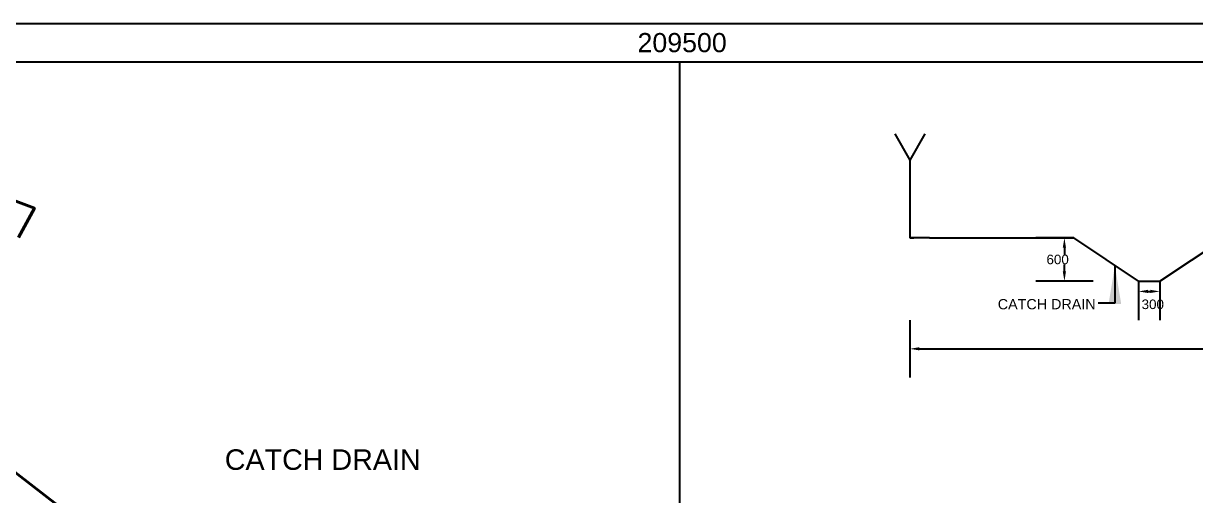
# Model space of a CAD drawing. Header units: metres. Extents: x 201400 to 215600, y 173235 to 1738400.
# Drawn here: x 207787 to 210847, y 1737168 to 1738400 of the extents above; entities that cross this region are included whole.
import ezdxf

# ---------------------------------------------------------------- set-up
doc = ezdxf.new("R2010")
doc.units = ezdxf.units.M
doc.header["$PDMODE"] = 1
doc.header["$PDSIZE"] = -10
doc.layers.add('250Acres', color=7, linetype='Continuous', lineweight=25)
for name, color, linetype in [('GRID LINES', 250, 'Continuous'), ('GRID TEXT', 244, 'Continuous'), ('name power lines', 1, 'Continuous'), ('Names', 1, 'Continuous')]:
    doc.layers.add(name, color=color, linetype=linetype)
doc.styles.get("Standard").update_dxf_attribs({"font": 'arial.ttf', "height": 50})
doc.dimstyles.get("Standard").update_dxf_attribs({"dimtxt": 50, "dimasz": 0.18, "dimexe": 0.18, "dimexo": 0.0625, "dimgap": 0.09, "dimtad": 0, "dimtih": 1, "dimtoh": 1, "dimdec": 4, "dimzin": 0, "dimdsep": 46, "dimtxsty": 'Standard', "dimcen": 0.09, "dimadec": 0, "dimazin": 0, "dimtfac": 1, "dimtdec": 4, "dimtofl": 0, "dimtmove": 0, "dimatfit": 3, "dimfxl": 1, "dimtolj": 1, "dimtzin": 0, "dimarcsym": 0})

# ---------------------------------------------------------------- blocks, each defined once
blk = doc.blocks.new('*D116')
at = {"layer": 'Defpoints', "color": 0, "linetype": 'Continuous', "ltscale": 50, "transparency": 16777216}
for p in [(210698.2, 1737727.5), (210754.4, 1737727.5), (210754.4, 1737700.5)]:
    blk.add_point(p, dxfattribs=at)
at = {"layer": 'name power lines', "color": 0, "linetype": 'Continuous', "lineweight": -2, "ltscale": 50, "transparency": 16777216}
for p, q in [((210698.2, 1737727.5), (210698.2, 1737625.5)), ((210754.4, 1737727.5), (210754.4, 1737625.5))]:
    blk.add_line(p, q, dxfattribs=at)
at = {"layer": 'name power lines', "color": 7, "linetype": 'Continuous', "lineweight": -2, "ltscale": 50, "transparency": 16777216}
blk.add_line((210723.2, 1737700.5), (210729.4, 1737700.5), dxfattribs=at)
at = {"layer": 'name power lines', "color": 7, "linetype": 'Continuous', "ltscale": 50, "transparency": 16777216}
for points in [[(210723.2, 1737704.7), (210723.2, 1737696.4), (210698.2, 1737700.5)], [(210729.4, 1737704.7), (210729.4, 1737696.4), (210754.4, 1737700.5)]]:
    blk.add_solid(points, dxfattribs=at)
at = {"layer": 'name power lines', "color": 0, "linetype": 'Continuous', "ltscale": 50, "transparency": 16777216, "insert": (210735.7, 1737666.7), "char_height": 50, "attachment_point": 5}
blk.add_mtext('\\A1;{\\H0.5x;300}', dxfattribs=at)
blk = doc.blocks.new('*D123')
at = {"layer": 'Defpoints', "color": 0, "linetype": 'Continuous', "ltscale": 50, "transparency": 16777216}
for p in [(210529.4, 1737840), (210505, 1737727.5), (210698.2, 1737727.5)]:
    blk.add_point(p, dxfattribs=at)
at = {"layer": 'name power lines', "color": 0, "linetype": 'Continuous', "lineweight": -2, "ltscale": 50, "transparency": 16777216}
for p, q in [((210529.4, 1737840), (210430, 1737840)), ((210580, 1737727.5), (210430, 1737727.5))]:
    blk.add_line(p, q, dxfattribs=at)
at = {"layer": 'name power lines', "color": 7, "linetype": 'Continuous', "lineweight": -2, "ltscale": 50, "transparency": 16777216}
for p, q in [((210505, 1737815), (210505, 1737796.6)), ((210505, 1737752.5), (210505, 1737770.9))]:
    blk.add_line(p, q, dxfattribs=at)
at = {"layer": 'name power lines', "color": 7, "linetype": 'Continuous', "ltscale": 50, "transparency": 16777216}
for points in [[(210500.8, 1737815), (210509.1, 1737815), (210505, 1737840)], [(210500.8, 1737752.5), (210509.1, 1737752.5), (210505, 1737727.5)]]:
    blk.add_solid(points, dxfattribs=at)
at = {"layer": 'name power lines', "color": 0, "linetype": 'Continuous', "ltscale": 50, "transparency": 16777216, "insert": (210487.3, 1737783.8), "char_height": 50, "attachment_point": 5}
blk.add_mtext('\\A1;{\\H0.5x;600}', dxfattribs=at)
blk = doc.blocks.new('*D136')
at = {"layer": 'Defpoints', "color": 0, "linetype": 'Continuous', "ltscale": 50, "transparency": 16777216}
for p in [(210101.3, 1737840), (213664.4, 1737840), (213664.4, 1737550.6)]:
    blk.add_point(p, dxfattribs=at)
at = {"layer": 'name power lines', "color": 0, "linetype": 'Continuous', "lineweight": -2, "ltscale": 50, "transparency": 16777216}
for p, q in [((210101.3, 1737625.6), (210101.3, 1737475.6)), ((213664.4, 1737625.6), (213664.4, 1737475.6))]:
    blk.add_line(p, q, dxfattribs=at)
at = {"layer": 'name power lines', "color": 7, "linetype": 'Continuous', "lineweight": -2, "ltscale": 50, "transparency": 16777216}
for p, q in [((210126.3, 1737550.6), (211832.2, 1737550.6)), ((213639.4, 1737550.6), (211933.5, 1737550.6))]:
    blk.add_line(p, q, dxfattribs=at)
at = {"layer": 'name power lines', "color": 7, "linetype": 'Continuous', "ltscale": 50, "transparency": 16777216}
for points in [[(210126.3, 1737554.8), (210126.3, 1737546.5), (210101.3, 1737550.6)], [(213639.4, 1737554.8), (213639.4, 1737546.5), (213664.4, 1737550.6)]]:
    blk.add_solid(points, dxfattribs=at)
at = {"layer": 'name power lines', "color": 0, "linetype": 'Continuous', "ltscale": 50, "transparency": 16777216, "insert": (211882.8, 1737550.6), "char_height": 50, "attachment_point": 5}
blk.add_mtext('\\A1;{\\H0.6x;30.00}', dxfattribs=at)

msp = doc.modelspace()

# ---------------------------------------------------------------- linework, layer by layer
at = {"color": 0}
for p, q in [((210062, 1738112.2), (210101.3, 1738043.3)), ((210140.5, 1738112.2), (210101.3, 1738043.3)), ((210101.3, 1738043.3), (210101.3, 1737840)), ((210152.7, 1737840), (210101.3, 1737840))]:
    msp.add_line(p, q, dxfattribs=at)
at = {"color": 0, "linetype": 'Continuous', "ltscale": 50}
msp.add_line((210152.7, 1737840), (210529.4, 1737840), dxfattribs=at)
at = {"layer": '250Acres', "color": 5, "lineweight": 40, "flags": 128}
for points in [[(207773.7, 1737841.2), (207815.3, 1737917.7), (207766.7, 1737936.3)], [(207277.6, 1736560.3), (207875.6, 1736660.6), (207875.6, 1737142.9), (207806.3, 1737196.5), (207716.7, 1737264.8)]]:
    msp.add_lwpolyline(points, dxfattribs=at)
at = {"layer": 'GRID LINES', "linetype": 'Continuous'}
for p, q in [((201400, 1738400), (214900, 1738400)), ((201500, 1738300), (214800, 1738300))]:
    msp.add_line(p, q, dxfattribs=at)
at = {"layer": 'GRID LINES', "color": 9, "linetype": 'Continuous'}
for p, q in [((201400, 1738400), (214900, 1738400)), ((201500, 1738300), (214800, 1738300)), ((209500, 1738300), (209500, 1730460)), ((209500, 1738300), (209500, 1730460))]:
    msp.add_line(p, q, dxfattribs=at)
for points in [[(201400, 1738400), (215600, 1738400), (215600, 1728400), (201400, 1728400)], [(201500, 1738300), (215500, 1738300), (215500, 1728500), (201500, 1728500)], [(201500, 1738300), (215500, 1738300), (215500, 1728500), (201500, 1728500)]]:
    msp.add_lwpolyline(points, close=True, dxfattribs=at)
at = {"layer": 'name power lines', "color": 0, "linetype": 'Continuous', "ltscale": 50}
for p, q in [((210101.3, 1737840), (210112, 1737840)), ((210698.2, 1737727.5), (210529.4, 1737840)), ((210754.4, 1737727.5), (210923.2, 1737840)), ((210698.2, 1737727.5), (210754.4, 1737727.5))]:
    msp.add_line(p, q, dxfattribs=at)

# ---------------------------------------------------------------- texts
at = {"layer": 'GRID TEXT', "linetype": 'Continuous', "insert": (209390.2, 1738375), "char_height": 50, "width": 128.651, "attachment_point": 1}
msp.add_mtext('209500', dxfattribs=at)
at = {"layer": 'GRID TEXT', "linetype": 'Continuous', "insert": (209390.2, 1738375), "char_height": 50, "attachment_point": 1}
msp.add_mtext_dynamic_manual_height_columns('209500', width=128.651, gutter_width=120, heights=[0], dxfattribs=at)
msp.add_mtext_dynamic_manual_height_columns('209500', width=128.651, gutter_width=120, heights=[0], dxfattribs=at)
at = {"layer": 'Names', "color": 0, "linetype": 'Continuous', "ltscale": 50}
msp.add_text('CATCH DRAIN', height=26.786, dxfattribs=at).set_placement((210330.9, 1737653.8))
at = {"layer": 'Names', "color": 7, "linetype": 'Continuous', "ltscale": 50}
msp.add_text('CATCH DRAIN', height=53.571, dxfattribs=at).set_placement((208312.5, 1737234.7))

# ---------------------------------------------------------------- dimensions: what is measured, and where the dimension line sits
at = {"layer": 'name power lines', "color": 0, "linetype": 'Continuous', "ltscale": 50}
dim = msp.add_aligned_dim(p1=(210101.3, 1737840), p2=(213664.4, 1737840), distance=-289.4, text='{\\H0.6x;30.00}', dimstyle='Standard', override={"dimtxt": 142, "dimasz": 25, "dimexe": 75, "dimexo": 0, "dimdec": 0, "dimclrd": 7, "dimtmove": 2, "dimfxl": 75, "dimfxlon": 1}, dxfattribs=at)
dim.commit()
dim.dimension.update_dxf_attribs({"geometry": '*D136', "text_midpoint": (211882.8, 1737550.6)})
dim = msp.add_linear_dim(base=(210505, 1737727.5), p1=(210529.4, 1737840), p2=(210698.2, 1737727.5), angle=90, text='{\\H0.5x;600}', dimstyle='Standard', override={"dimtxt": 142, "dimasz": 25, "dimexe": 75, "dimexo": 0, "dimdec": 0, "dimclrd": 7, "dimtmove": 2, "dimfxl": 75, "dimfxlon": 1}, dxfattribs=at)
dim.commit()
dim.dimension.update_dxf_attribs({"geometry": '*D123', "text_midpoint": (210487.3, 1737783.8), "dimtype": 160})
dim = msp.add_linear_dim(base=(210754.4, 1737700.5), p1=(210698.2, 1737727.5), p2=(210754.4, 1737727.5), text='{\\H0.5x;300}', dimstyle='Standard', override={"dimtxt": 142, "dimasz": 25, "dimexe": 75, "dimexo": 0, "dimdec": 0, "dimclrd": 7, "dimtmove": 2, "dimfxl": 75, "dimfxlon": 1}, dxfattribs=at)
dim.commit()
dim.dimension.update_dxf_attribs({"geometry": '*D116', "text_midpoint": (210735.7, 1737666.7), "dimtype": 160})

# ---------------------------------------------------------------- leaders
msp.add_leader([(210636.8, 1737767.7), (210636.8, 1737669.4), (210593.3, 1737669.4)], dimstyle='Standard', override={"dimtxt": 142, "dimasz": 100, "dimexe": 75, "dimexo": 0, "dimdec": 0, "dimclrd": 7, "dimtmove": 2, "dimfxl": 75, "dimfxlon": 1}, dxfattribs=at)

doc.saveas('drawing.dxf')
